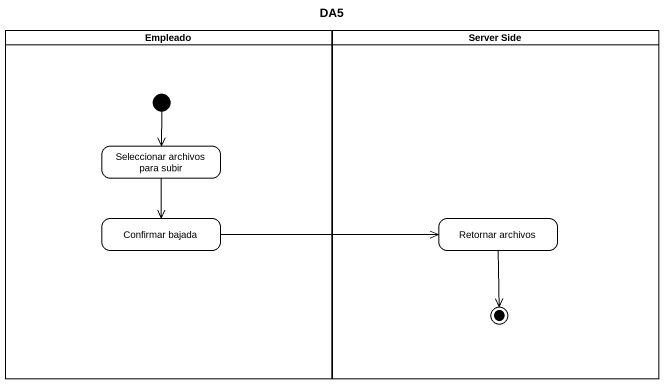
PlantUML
@startuml
title DA5
hide empty description
state Empleado <<partition>> {
  state "Seleccionar archivos para subir" as Seleccionar_archivos_para
  state "Confirmar bajada" as Confirmar_bajada
  [*] --> Seleccionar_archivos_para
}
state "Server Side" as Server_Side <<partition>> {
  state "Retornar archivos" as Retornar_archivos
  Retornar_archivos --> [*]
}
Seleccionar_archivos_para --> Confirmar_bajada
Confirmar_bajada -right-> Retornar_archivos
@enduml
